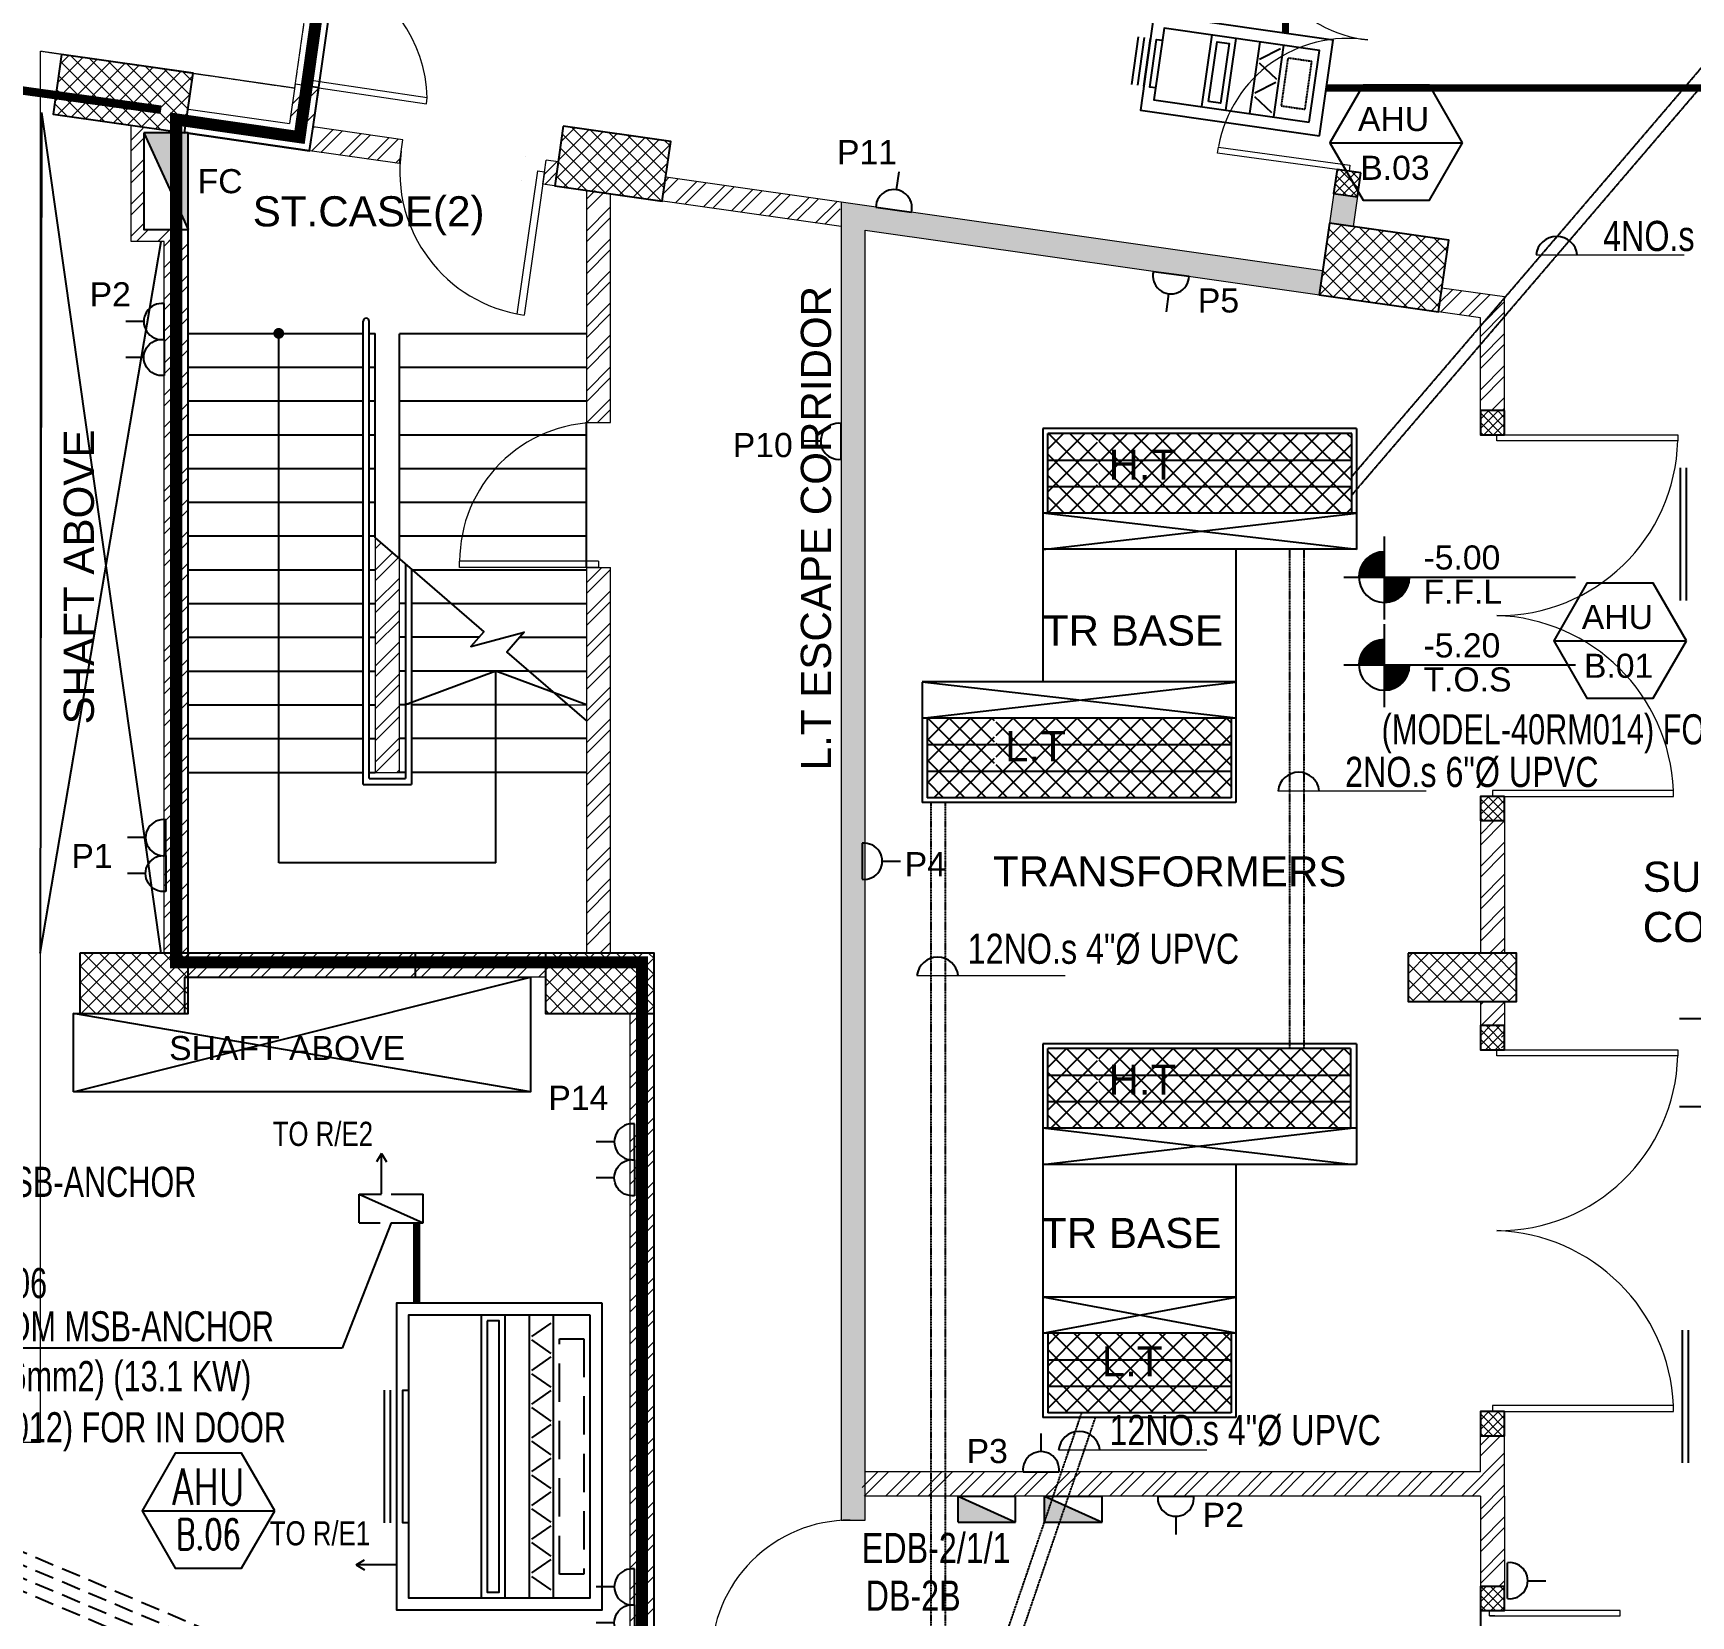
# Model space of a CAD drawing. Header units: inches. Extents: x 1070672 to 1191887, y 326920 to 401493.
# Drawn here: x 1140883 to 1154623, y 345765 to 358888 of the extents above; entities that cross this region are included whole.
import ezdxf
from ezdxf.enums import TextEntityAlignment as Align

# ---------------------------------------------------------------- set-up
doc = ezdxf.new("R2010")
doc.units = ezdxf.units.IN
doc.header["$MEASUREMENT"] = 0
for name, pattern in [('CENTER', [50.8, 31.75, -6.35, 6.35, -6.35]), ('DASHED2', [9.525, 6.35, -3.175]), ('HIDDEN', [9.525, 6.35, -3.175]), ('HIDDEN2', [4.7625, 3.175, -1.5875]), ('PHANTOM21', [1.25, 0.625, -0.125, 0.125, -0.125, 0.125, -0.125])]:
    doc.linetypes.add(name, pattern=pattern)
for name, color, linetype, lineweight in [('A-BLOCK', 43, 'Continuous', 13), ('A-CORD.PLUMB', 44, 'Continuous', 13), ('A-DOOR', 10, 'Continuous', 15), ('A-HATCH CONCRETE', 254, 'Continuous', 5), ('A-LEASING LINE', 7, 'DASHED2', 9), ('A-PROJECTION', 31, 'Continuous', 15), ('DB-NO', 7, 'Continuous', 20), ('escape route', 8, 'HIDDEN', 15), ('wall hatch', 252, 'Continuous', 0)]:
    doc.layers.add(name, color=color, linetype=linetype, lineweight=lineweight)
for name, color, linetype in [('AC-Equipment', 2, 'Continuous'), ('AC-TEXT Equipment', 3, 'Continuous'), ('CABLE', 31, 'Continuous'), ('DB', 4, 'Continuous'), ('E-PSCH-BUS', 4, 'Continuous'), ('LGT ELEC', 252, 'Continuous'), ('LIGHT CIR', 1, 'Continuous'), ('P-FIRE-HOSE', 8, 'PHANTOM21'), ('P-FIRE-TXT', 181, 'Continuous'), ('POW-CIR-NO', 2, 'Continuous'), ('POWER', 71, 'Continuous'), ('POWER TEXT', 2, 'Continuous'), ('POWER-CIR-NO', 2, 'Continuous'), ('S-COL', 210, 'Continuous'), ('SHAFT', 7, 'Continuous'), ('stair', 1, 'Continuous'), ('STEEL', 5, 'Continuous'), ('TAXT', 3, 'Continuous'), ('TEXT', 181, 'Continuous'), ('TRENCH', 8, 'Continuous'), ('VP', 8, 'Continuous')]:
    doc.layers.add(name, color=color, linetype=linetype)
doc.styles.add('AC_Equipment', font='romans.shx', dxfattribs={"width": 0.75, "height": 0.3})
doc.styles.add('M1', font='multplno.shx', dxfattribs={"height": 0.2})
doc.styles.add('style1', font='arial.ttf')
pattern_1 = [(45, (1099685.86, -131866.8), (-132.58252, 132.58252), []), (45, (1099774.24, -131866.8), (-132.58252, 132.58252), [])]
pattern_2 = [(45, (1099710.86, -131866.8), (-132.58252, 132.58252), []), (45, (1099799.24, -131866.8), (-132.58252, 132.58252), [])]
pattern_3 = [(45, (1099685.86, -131866.8), (-88.388348, 88.388348), []), (135, (1099685.86, -131866.8), (-88.388348, -88.388348), [])]
pattern_4 = [(45, (1099685.86, -131866.81), (-66.29126, 66.29126), []), (135, (1099685.86, -131866.81), (-66.29126, -66.29126), [])]
pattern_5 = [(45, (1099685.856, -131866.805), (-39.7747564, 39.7747564), []), (135, (1099685.856, -131866.805), (-39.7747564, -39.7747564), [])]
pattern_6 = [(45, (1341716.94, 266100.54), (-132.58252, 132.58252), []), (45, (1341805.33, 266100.54), (-132.58252, 132.58252), [])]
pattern_7 = [(45, (1341716.94, 266100.535), (-66.29126, 66.29126), []), (135, (1341716.94, 266100.535), (-66.29126, -66.29126), [])]

# ---------------------------------------------------------------- blocks, each defined once
blk = doc.blocks.new('STGHG')
at = {"layer": 'A-HATCH CONCRETE'}
h = blk.add_hatch(dxfattribs=at)
h.set_pattern_fill('ANSI37', color=254, scale=750)
h.set_pattern_definition(pattern_4)
h.paths.add_polyline_path([(1145277, 295179), (1145206, 294684), (1146097, 294557), (1146168, 295052)])
h = blk.add_hatch(dxfattribs=at)
h.set_pattern_fill('ANSI37,_O', color=254, scale=450)
h.set_pattern_definition(pattern_5)
h.paths.add_polyline_path([(1151889, 294791), (1151691, 294819), (1151662, 294621), (1151860, 294593)])
h = blk.add_hatch(dxfattribs=at)
h.set_pattern_fill('ANSI37', color=254, scale=750)
h.set_pattern_definition(pattern_4)
h.paths.add_polyline_path([(1151627, 294374), (1151542, 293780), (1152532, 293638), (1152617, 294232)])
h = blk.add_hatch(dxfattribs=at)
h.set_pattern_fill('ANSI37,_O', color=254, scale=450)
h.set_pattern_definition([(45, (1099685.856, -124366.805), (-39.7747564, 39.7747564), []), (135, (1099685.856, -124366.805), (-39.7747564, -39.7747564), [])])
h.paths.add_polyline_path([(1153079, 292820), (1152879, 292820), (1152879, 292620), (1153079, 292620)])
h = blk.add_hatch(dxfattribs=at)
h.set_pattern_fill('ANSI37,_O', color=254, scale=450)
h.set_pattern_definition([(45, (1099685.856, -127566.805), (-39.7747564, 39.7747564), []), (135, (1099685.856, -127566.805), (-39.7747564, -39.7747564), [])])
h.paths.add_polyline_path([(1153079, 289620), (1152879, 289620), (1152879, 289420), (1153079, 289420)])
h = blk.add_hatch(dxfattribs=at)
h.set_pattern_fill('ANSI37', color=254, scale=750)
h.set_pattern_definition(pattern_4)
h.paths.add_polyline_path([(1152279, 288320), (1152279, 287920), (1153179, 287920), (1153179, 288320)])
h = blk.add_hatch(dxfattribs=at)
h.set_pattern_fill('ANSI37,_O', color=254, scale=450)
h.set_pattern_definition(pattern_5)
h.paths.add_polyline_path([(1153079, 287720), (1152879, 287720), (1152879, 287520), (1153079, 287520)])
h = blk.add_hatch(dxfattribs=at)
h.set_pattern_fill('ANSI37,_O', color=254, scale=450)
h.set_pattern_definition([(45, (1099685.856, -132666.805), (-39.7747564, 39.7747564), []), (135, (1099685.856, -132666.805), (-39.7747564, -39.7747564), [])])
h.paths.add_polyline_path([(1153079, 284520), (1152879, 284520), (1152879, 284320), (1153079, 284320)])
h = blk.add_hatch(dxfattribs=at)
h.set_pattern_fill('ANSI37,_O', color=254, scale=450)
h.set_pattern_definition(pattern_5)
h.paths.add_polyline_path([(1153079, 283070), (1152879, 283070), (1152879, 282870), (1153079, 282870)])
at = {"layer": 'TEXT', "ltscale": 0.5}
h = blk.add_hatch(dxfattribs=at)
h.set_pattern_fill('ANSI31', color=254, scale=0.8)
h.set_pattern_definition([(45, (70090.49093, -298134.48865), (-0.070710678119, 0.070710678119), [])])
h.paths.add_polyline_path([(1152082, 291649, 0.414214), (1151872, 291439), (1152082, 291439)])
h.paths.add_polyline_path([(1152292, 291439), (1152082, 291439), (1152082, 291229, 0.414214)])
h = blk.add_hatch(dxfattribs=at)
h.set_pattern_fill('ANSI31', color=254, scale=0.8)
h.set_pattern_definition([(45, (70090.49093, -298862.88865), (-0.070710678119, 0.070710678119), [])])
h.paths.add_polyline_path([(1152082, 290921, 0.414214), (1151872, 290711), (1152082, 290711)])
h.paths.add_polyline_path([(1152292, 290711), (1152082, 290711), (1152082, 290501, 0.414214)])
at = {"layer": 'TRENCH'}
h = blk.add_hatch(dxfattribs=at)
h.set_pattern_fill('ANSI37', color=254, scale=1000)
h.set_pattern_definition(pattern_3)
h.paths.add_polyline_path([(1151812, 292410), (1151812, 292630), (1149292, 292630), (1149292, 292410)])
h.paths.add_polyline_path([(1151812, 292190), (1151812, 292410), (1149292, 292410), (1149292, 292190)])
h.paths.add_polyline_path([(1149292, 292190), (1149292, 291970), (1151812, 291970), (1151812, 292190)])
h.paths.add_polyline_path([(1149705, 292110), (1149716, 292110), (1149716, 292625), (1149705, 292625)])
h.paths.add_polyline_path([(1149733, 292069), (1150395, 292069), (1150395, 292610), (1149733, 292610)], flags=9)
h = blk.add_hatch(dxfattribs=at)
h.set_pattern_fill('ANSI37', color=254, scale=1000)
h.set_pattern_definition(pattern_3)
h.paths.add_polyline_path([(1148292, 290270), (1148292, 290050), (1150812, 290050), (1150812, 290270)])
h.paths.add_polyline_path([(1148292, 290050), (1148292, 289830), (1150812, 289830), (1150812, 290050)])
h.paths.add_polyline_path([(1150812, 289610), (1150812, 289830), (1148292, 289830), (1148292, 289610)])
h.paths.add_polyline_path([(1148851, 289775), (1148864, 289775), (1148864, 290290), (1148851, 290290)])
h.paths.add_polyline_path([(1148876, 289734), (1149486, 289734), (1149486, 290275), (1148876, 290275)], flags=9)
h = blk.add_hatch(dxfattribs=at)
h.set_pattern_fill('ANSI37', color=254, scale=1000)
h.set_pattern_definition(pattern_3)
h.paths.add_polyline_path([(1149292, 287530), (1149292, 287310), (1151802, 287310), (1151802, 287530)])
h.paths.add_polyline_path([(1149292, 287310), (1149292, 287090), (1151802, 287090), (1151802, 287310)])
h.paths.add_polyline_path([(1149292, 287090), (1149292, 286870), (1151802, 286870), (1151802, 287090)])
h.paths.add_polyline_path([(1149705, 287010), (1149717, 287010), (1149717, 287525), (1149705, 287525)])
h.paths.add_polyline_path([(1149733, 286969), (1150395, 286969), (1150395, 287510), (1149733, 287510)], flags=9)
h = blk.add_hatch(dxfattribs=at)
h.set_pattern_fill('ANSI37', color=254, scale=1000)
h.set_pattern_definition(pattern_3)
h.paths.add_polyline_path([(1149292, 285170), (1149292, 284950), (1150812, 284950), (1150812, 285170)])
h.paths.add_polyline_path([(1149292, 284950), (1149292, 284730), (1150812, 284730), (1150812, 284950)])
h.paths.add_polyline_path([(1150812, 284510), (1150812, 284730), (1149292, 284730), (1149292, 284510)])
h.paths.add_polyline_path([(1149677, 284634), (1150286, 284634), (1150286, 285175), (1149677, 285175)], flags=9)
at = {"layer": 'wall hatch', "ltscale": 500}
h = blk.add_hatch(dxfattribs=at)
h.set_pattern_fill('ANSI35', color=254, scale=500)
h.set_pattern_definition([(45, (1151734.21, 294597.31), (-88.3883, 88.3883), []), (45, (1151822.6, 294597.31), (-88.3883, 88.3883), [156.25, -31.25, 0, -31.25])])
edge = h.paths.add_edge_path(flags=17)
edge.add_line((1153366, 305089), (1153168, 305117))
edge.add_line((1153168, 305117), (1152057, 297328))
edge.add_line((1152057, 297328), (1152270, 297298))
edge.add_line((1152270, 297298), (1153366, 305089))
edge.add_line((1153366, 305089), (1153168, 305117))
h.paths.add_polyline_path([(1153366, 305089), (1153168, 305117), (1152057, 297328), (1152270, 297298)], flags=17)
h.paths.add_polyline_path([(1151542, 293780), (1151570, 293978), (1147579, 294547), (1147579, 294386), (1147579, 294349), (1147579, 283620), (1147779, 283620), (1147779, 294317)])
h.paths.add_polyline_path([(1151860, 294593), (1151662, 294621), (1151627, 294374), (1151825, 294345)])
h.paths.add_polyline_path([(1147579, 282320), (1147779, 282323), (1147779, 282420), (1147579, 282420)])
h = blk.add_hatch(dxfattribs=at)
h.set_pattern_fill('ANSI32', color=254, scale=500)
h.set_pattern_definition(pattern_1)
h.paths.add_polyline_path([(1142168, 295121), (1142168, 295117), (1143919, 294868), (1143947, 295066), (1143205, 295171), (1143172, 294974)])
h = blk.add_hatch(dxfattribs=at)
h.set_pattern_fill('ANSI32', color=254, scale=500)
h.set_pattern_definition(pattern_1)
h.paths.add_polyline_path([(1145235, 294882), (1145135, 294896), (1145107, 294698), (1145206, 294684)])
h = blk.add_hatch(dxfattribs=at)
h.set_pattern_fill('ANSI32', color=254, scale=500)
h.set_pattern_definition(pattern_1)
h.paths.add_polyline_path([(1147579, 294547), (1146126, 294755), (1146097, 294557), (1147554, 294349)])
h = blk.add_hatch(dxfattribs=at)
h.set_pattern_fill('ANSI32', color=254, scale=500)
h.set_pattern_definition(pattern_2)
h.paths.add_polyline_path([(1145668, 292720), (1145669, 294627), (1145468, 294655), (1145468, 292720)])
h = blk.add_hatch(dxfattribs=at)
h.set_pattern_fill('ANSI32', color=254, scale=500)
h.set_pattern_definition(pattern_1)
h.paths.add_polyline_path([(1152420, 293674), (1152532, 293638), (1152420, 293675)])
h.paths.add_polyline_path([(1152879, 292820), (1153079, 292820), (1153079, 293762), (1152560, 293836), (1152532, 293638), (1152879, 293587), (1152879, 292620)])
h = blk.add_hatch(dxfattribs=at)
h.set_pattern_fill('ANSI32', color=254, scale=500)
h.set_pattern_definition(pattern_2)
h.paths.add_polyline_path([(1145668, 291520), (1145468, 291520), (1145468, 288320), (1145668, 288320)])
h.paths.add_polyline_path([(1143718, 291765), (1143718, 289820), (1143918, 289820), (1143918, 291591)])
h = blk.add_hatch(dxfattribs=at)
h.set_pattern_fill('ANSI32', color=254, scale=500)
h.set_pattern_definition([(45, (1099660.86, -131866.8), (-132.58252, 132.58252), []), (45, (1099749.24, -131866.8), (-132.58252, 132.58252), [])])
h.paths.add_polyline_path([(1153079, 287920), (1153054, 287920), (1153054, 287520), (1153064, 287520), (1153079, 287520)])
h.paths.add_polyline_path([(1152879, 287720), (1153054, 287720), (1153054, 287920), (1152879, 287920)])
h.paths.add_polyline_path([(1153079, 289420), (1152879, 289420), (1152879, 288320), (1153079, 288320)])
h = blk.add_hatch(dxfattribs=at)
h.set_pattern_fill('ANSI32', color=254, scale=500)
h.set_pattern_definition(pattern_1)
edge = h.paths.add_edge_path()
edge.add_line((1153079, 284320), (1152879, 284320))
edge.add_line((1152879, 284320), (1152879, 284020))
edge.add_line((1152879, 284020), (1148354, 284020))
edge.add_arc((1147980, 283964), 379, -22.3179, 8.5397, ccw=False)
edge.add_line((1148330, 283820), (1152879, 283820))
edge.add_line((1152879, 283820), (1152879, 283070))
edge.add_line((1152879, 283070), (1153079, 283070))
edge.add_line((1153079, 283070), (1153079, 284320))
h = blk.add_hatch(dxfattribs=at)
h.set_pattern_fill('ANSI32', color=254, scale=500)
h.set_pattern_definition(pattern_1)
h.paths.add_polyline_path([(1148354, 284020), (1147754, 284020), (1147754, 283820), (1148330, 283820, 0.135461)])
at = {"color": 254, "linetype": 'Continuous', "ltscale": 100}
blk.add_lwpolyline([(1147779, 276620), (1147779, 282323), (1147579, 282320), (1146029, 282320), (1146029, 288320), (1142168, 288320), (1142168, 295121), (1143172, 294974), (1143205, 295172), (1143749, 298983), (1144792, 306288), (1144834, 306585), (1109169, 311646), (1108403, 299937), (1130179, 296829), (1130178, 290270), (1129279, 290270), (1129279, 290070), (1129279, 286820), (1121229, 286820), (1121229, 286620), (1121229, 276620), (1147779, 276620)], dxfattribs=at)
at = {"layer": 'A-BLOCK', "color": 254, "ltscale": 100}
for p, q in [((1143252, 295497), (1143205, 295172)), ((1143947, 295066), (1143205, 295172)), ((1143919, 294868), (1142141, 295121)), ((1143919, 294868), (1143947, 295066)), ((1145107, 294698), (1145135, 294896)), ((1145235, 294882), (1145135, 294896)), ((1151570, 293978), (1146126, 294755)), ((1151691, 294819), (1151627, 294374)), ((1151691, 294819), (1151889, 294791)), ((1151889, 294791), (1151825, 294345)), ((1147579, 294345), (1145107, 294698)), ((1145468, 294650), (1145468, 292720)), ((1145668, 292720), (1145668, 294622)), ((1142168, 288320), (1142168, 294321)), ((1153079, 293762), (1152560, 293836)), ((1152879, 293589), (1152532, 293638)), ((1153079, 292620), (1153079, 293762)), ((1152879, 292620), (1152879, 293589)), ((1145468, 292720), (1145668, 292720)), ((1153079, 292620), (1152879, 292620)), ((1145468, 291520), (1145468, 288320)), ((1145468, 291520), (1145668, 291520)), ((1145668, 288320), (1145668, 291520)), ((1152879, 289620), (1152879, 288320)), ((1153079, 289620), (1152879, 289620)), ((1153079, 289620), (1153079, 288320)), ((1145179, 288320), (1142168, 288320)), ((1152879, 287920), (1152879, 287520)), ((1153079, 287920), (1153079, 287520)), ((1146029, 287820), (1146029, 282320)), ((1153079, 287520), (1152879, 287520)), ((1152879, 284020), (1152879, 284520)), ((1153079, 284520), (1152879, 284520)), ((1153079, 283820), (1153079, 284520)), ((1152879, 284020), (1147779, 284020)), ((1152879, 283820), (1147779, 283820)), ((1152879, 283820), (1152879, 282870)), ((1153079, 283820), (1153079, 282870)), ((1153079, 282870), (1152879, 282870))]:
    blk.add_line(p, q, dxfattribs=at)
blk.add_lwpolyline([(1147579, 294547), (1147579, 283620), (1147779, 283620), (1147779, 294317), (1151544, 293779)], dxfattribs=at)
blk.add_lwpolyline([(1143718, 291765), (1143718, 289820), (1143918, 289820), (1143918, 291591)], close=True, dxfattribs=at)
at = {"layer": 'A-DOOR', "color": 254}
for p, q in [((1145062, 294808), (1144893, 293620)), ((1145122, 294800), (1144952, 293612)), ((1145062, 294808), (1145122, 294800)), ((1151797, 294854), (1151790, 294805)), ((1153014, 292570), (1153014, 292620)), ((1144418, 291520), (1144418, 291570)), ((1145568, 291570), (1144418, 291570)), ((1145568, 291570), (1145568, 291520)), ((1145568, 291520), (1144418, 291520)), ((1152979, 289670), (1152979, 289620)), ((1153014, 287470), (1153014, 287520)), ((1152979, 284570), (1152979, 284520)), ((1152955, 282826), (1152955, 282870))]:
    blk.add_line(p, q, dxfattribs=at)
for points in [[(1143252, 295497), (1144142, 295364), (1144149, 295413), (1143259, 295546)], [(1151740, 294812), (1151790, 294805), (1150700, 294955), (1150707, 295005), (1151797, 294854)], [(1153064, 292620), (1153014, 292620), (1154514, 292620), (1154514, 292570), (1153014, 292570)], [(1153029, 289620), (1152979, 289620), (1154479, 289620), (1154479, 289670), (1152979, 289670)], [(1153064, 287520), (1153014, 287520), (1154514, 287520), (1154514, 287470), (1153014, 287470)], [(1153029, 284520), (1152979, 284520), (1154479, 284520), (1154479, 284570), (1152979, 284570)], [(1152999, 282826), (1152955, 282826), (1154037, 282826), (1154037, 282870), (1152955, 282870)]]:
    blk.add_lwpolyline(points, dxfattribs=at)
for centre, radius, start, end in [((1152066, 296954), 1068, 173.0804, 263.5363), ((1142996, 295383), 1153, 1.4715, 70.0116), ((1151782, 294814), 1092, 81.3402, 169.6412), ((1145122, 294800), 1200, 171.8773, 261.8773), ((1145568, 291570), 1150, 89.9978, 180), ((1153028, 292607), 1487, 269.4746, 358.5943), ((1152965, 289606), 1515, 2.4168, 88.1519), ((1153028, 287507), 1487, 269.4746, 358.5943), ((1152965, 284506), 1515, 2.4168, 88.1519), ((1147654, 282470), 1150, 89.9978, 180)]:
    blk.add_arc(centre, radius, start, end, dxfattribs=at)
at = {"layer": 'A-PROJECTION', "color": 254}
blk.add_line((1145315, 290380), (1145468, 290380), dxfattribs=at)
at = {"layer": 'S-COL', "color": 254}
for points in [[(1145277, 295179), (1145206, 294684), (1146097, 294557), (1146168, 295052)], [(1151889, 294791), (1151691, 294819), (1151662, 294621), (1151860, 294593), (1151889, 294791)], [(1151627, 294374), (1151542, 293780), (1152532, 293638), (1152617, 294232)], [(1153079, 292820), (1152879, 292820), (1152879, 292620), (1153079, 292620)], [(1153079, 289620), (1152879, 289620), (1152879, 289420), (1153079, 289420)], [(1152279, 288320), (1152279, 287920), (1153179, 287920), (1153179, 288320)], [(1153079, 287720), (1152879, 287720), (1152879, 287520), (1153079, 287520)], [(1153079, 284520), (1152879, 284520), (1152879, 284320), (1153079, 284320)], [(1153079, 283070), (1152879, 283070), (1152879, 282870), (1153079, 282870)]]:
    blk.add_lwpolyline(points, close=True, dxfattribs=at)
blk.add_lwpolyline([(1146029, 287820), (1146029, 287820), (1146029, 288320), (1145129, 288320)], dxfattribs=at)
at = {"layer": 'SHAFT', "color": 254, "linetype": 'HIDDEN', "ltscale": 0.5}
for p, q in [((1143918, 291591), (1143918, 293460)), ((1143918, 293460), (1145468, 293460)), ((1143918, 293180), (1145468, 293180)), ((1143918, 292900), (1145468, 292900)), ((1145468, 291520), (1145468, 292723)), ((1143918, 292620), (1145468, 292620)), ((1143918, 292340), (1145468, 292340)), ((1143918, 292060), (1145468, 292060)), ((1143918, 291780), (1145468, 291780)), ((1144024, 291500), (1145468, 291500)), ((1144347, 291220), (1145468, 291220)), ((1144916, 290940), (1145468, 290940)), ((1144992, 290660), (1145468, 290660))]:
    blk.add_line(p, q, dxfattribs=at)
at = {"layer": 'stair', "color": 254}
for p, q in [((1143618, 289720), (1143618, 293560)), ((1143668, 289770), (1143668, 293560)), ((1142168, 293460), (1143618, 293460)), ((1142918, 289070), (1142918, 293460)), ((1143668, 293460), (1143718, 293460)), ((1143718, 291765), (1143718, 293460)), ((1142168, 293180), (1143618, 293180)), ((1143668, 293180), (1143718, 293180)), ((1142168, 292900), (1143618, 292900)), ((1143668, 292900), (1143718, 292900)), ((1142168, 292620), (1143618, 292620)), ((1143668, 292620), (1143718, 292620)), ((1142168, 292340), (1143618, 292340)), ((1143668, 292340), (1143718, 292340)), ((1142168, 292060), (1143618, 292060)), ((1143668, 292060), (1143718, 292060)), ((1142168, 291780), (1143618, 291780)), ((1143668, 291780), (1143718, 291780)), ((1142168, 291500), (1143618, 291500)), ((1143668, 291500), (1143718, 291500)), ((1143968, 291548), (1143968, 289770)), ((1144018, 291505), (1144018, 289720)), ((1142168, 291220), (1143618, 291220)), ((1143668, 291220), (1143718, 291220)), ((1143968, 291220), (1143918, 291220)), ((1144347, 291220), (1144018, 291220)), ((1142168, 290940), (1143618, 290940)), ((1143668, 290940), (1143718, 290940)), ((1143968, 290940), (1143918, 290940)), ((1144577, 290940), (1144018, 290940)), ((1142168, 290660), (1143618, 290660)), ((1143668, 290660), (1143718, 290660)), ((1143968, 290660), (1143918, 290660)), ((1144992, 290660), (1144018, 290660)), ((1144718, 289070), (1144718, 290660)), ((1142168, 290380), (1143618, 290380)), ((1143668, 290380), (1143718, 290380)), ((1143968, 290380), (1143918, 290380)), ((1145315, 290380), (1144018, 290380)), ((1142168, 290100), (1143618, 290100)), ((1143668, 290100), (1143718, 290100)), ((1143968, 290100), (1143918, 290100)), ((1145468, 290100), (1144018, 290100)), ((1142168, 289820), (1143618, 289820)), ((1143668, 289820), (1143718, 289820)), ((1143968, 289820), (1143918, 289820)), ((1145468, 289820), (1144018, 289820)), ((1143618, 289720), (1144018, 289720)), ((1143668, 289770), (1143968, 289770)), ((1143668, 289770), (1143968, 289770)), ((1144718, 289070), (1142918, 289070))]:
    blk.add_line(p, q, dxfattribs=at)
at = {"layer": 'stair', "color": 254, "const_width": 40.5}
blk.add_lwpolyline([(1142943, 293460, -1), (1142894, 293460, -1)], format="xyb", close=True, dxfattribs=at)
at = {"layer": 'stair', "color": 254, "const_width": 5}
blk.add_lwpolyline([(1142918, 293460), (1142918, 289070), (1144718, 289070), (1144718, 290660), (1143968, 290380), (1145468, 290380), (1144718, 290660)], dxfattribs=at)
at = {"layer": 'stair', "color": 254}
for points in [[(1143718, 291765), (1144617, 290986), (1144510, 290863), (1144952, 290982), (1144810, 290818), (1145468, 290247)], [(1145468, 290380), (1144718, 290660), (1143968, 290380)]]:
    blk.add_lwpolyline(points, dxfattribs=at)
blk.add_arc((1143643, 293560), 25, 0, 180, dxfattribs=at)
at = {"layer": 'STEEL', "color": 254}
for p, q in [((1144962, 294924), (1144962, 294924)), ((1144934, 294726), (1144934, 294726))]:
    blk.add_line(p, q, dxfattribs=at)
at = {"layer": 'TEXT', "color": 254, "ltscale": 0.5}
for p, q in [((1152082, 291776), (1152082, 291089)), ((1151748, 291439), (1153666, 291439)), ((1152082, 291048), (1152082, 290360)), ((1151748, 290711), (1153666, 290711)), ((1154530, 287779), (1156447, 287779)), ((1154530, 287050), (1156447, 287050))]:
    blk.add_line(p, q, dxfattribs=at)
for centre in [(1152082, 291439), (1152082, 290711)]:
    blk.add_arc(centre, 210, 90, 0, dxfattribs=at)
at = {"layer": 'TRENCH', "color": 254}
for p, q in [((1151852, 292670), (1149252, 292670)), ((1149252, 292670), (1149252, 290569)), ((1151852, 292670), (1151852, 291669)), ((1151812, 292630), (1149292, 292630)), ((1149292, 291970), (1149292, 292630)), ((1151812, 291970), (1151812, 292630)), ((1149292, 292410), (1151812, 292410)), ((1149292, 292190), (1151812, 292190)), ((1151852, 291970), (1149252, 291970)), ((1149252, 291970), (1149252, 290569)), ((1149252, 291669), (1151852, 291970)), ((1151852, 291669), (1149252, 291970)), ((1151852, 291670), (1149252, 291670)), ((1150852, 291670), (1149252, 291670)), ((1149252, 291658), (1149252, 290569)), ((1150852, 291669), (1150852, 289570)), ((1150852, 291669), (1150852, 290569)), ((1150852, 290570), (1148252, 290570)), ((1148252, 290569), (1148252, 289570)), ((1148252, 290270), (1150852, 290569)), ((1150852, 290270), (1148252, 290569)), ((1150852, 290570), (1149252, 290570)), ((1150852, 290270), (1148252, 290270)), ((1148292, 290270), (1148292, 289610)), ((1150812, 290270), (1150812, 289610)), ((1148292, 290050), (1150812, 290050)), ((1148292, 289830), (1150812, 289830)), ((1150852, 289570), (1148252, 289570)), ((1150812, 289610), (1148292, 289610)), ((1151852, 287570), (1149252, 287570)), ((1149252, 287570), (1149252, 284470)), ((1151802, 287530), (1149292, 287530)), ((1149292, 286870), (1149292, 287530)), ((1151802, 287530), (1151802, 286870)), ((1151852, 287570), (1151852, 286569)), ((1149292, 287310), (1151802, 287310)), ((1149292, 287090), (1151802, 287090)), ((1151852, 286870), (1149252, 286870)), ((1149252, 286870), (1149252, 286576)), ((1149252, 286569), (1151802, 286870)), ((1151802, 286569), (1149252, 286870)), ((1150852, 286570), (1149252, 286570)), ((1149252, 286558), (1149252, 285469)), ((1151852, 286569), (1150852, 286569)), ((1150852, 286569), (1150852, 285469)), ((1150852, 285470), (1149252, 285470)), ((1149252, 285170), (1150852, 285469)), ((1150852, 285170), (1149252, 285469)), ((1150852, 285469), (1150852, 284470)), ((1150852, 285170), (1149252, 285170)), ((1149292, 285170), (1149292, 284510)), ((1150812, 285170), (1150812, 284510)), ((1149292, 284950), (1150812, 284950)), ((1149292, 284730), (1150812, 284730)), ((1150852, 284470), (1149252, 284470)), ((1150812, 284510), (1149292, 284510)), ((1152879, 282870), (1152879, 280268))]:
    blk.add_line(p, q, dxfattribs=at)
at = {"layer": 'TEXT', "color": 254, "ltscale": 0.5, "style": 'style1'}
for s, height, p in [('ST.CASE(2)', 250, (1142703, 294347)), ('-5.00', 200, (1152407, 291502)), ('F.F.L', 200, (1152407, 291219)), ('-5.20', 200, (1152407, 290773)), ('T.O.S', 200, (1152407, 290491))]:
    blk.add_text(s, height=height, dxfattribs=at).set_placement(p)
blk.add_text('L.T ESCAPE CORRIDOR', height=250, rotation=90, dxfattribs=at).set_placement((1147496, 289837))
at = {"layer": 'TEXT', "color": 254, "ltscale": 0.5, "char_height": 250, "width": 5174.88, "attachment_point": 1, "style": 'style1'}
for s, insert in [('H.T', (1149796, 292497)), ('TR BASE', (1149252, 291121)), ('L.T', (1148939, 290162)), ('TRANSFORMERS', (1148839, 289124)), ('SUBSTATION\\PCORRIDOR ', (1154225, 289080)), ('H.T', (1149796, 287397)), ('TR BASE', (1149237, 286126)), ('L.T', (1149740, 285062))]:
    blk.add_mtext(s, dxfattribs=dict(at, insert=insert))
blk = doc.blocks.new('OUTLET')
at = {"layer": 'POWER'}
for p, q in [((-168, 149), (-168, -149)), ((0, 0), (150, 0))]:
    blk.add_line(p, q, dxfattribs=at)
blk.add_arc((-150, 0), 150, 263.2356, 96.7644, dxfattribs=at)
blk = doc.blocks.new('TWN')
at = {"layer": 'POWER', "xscale": -1, "rotation": 180}
blk.add_blockref('OUTLET', (168, 149), dxfattribs=at)
at = {"layer": 'POWER'}
blk.add_blockref('OUTLET', (168, -149), dxfattribs=at)
blk = doc.blocks.new('ACDB')
at = {"layer": 'DB', "linetype": 'HIDDEN'}
for p, q in [((-0.265, 0.12), (-0.081, 0.12)), ((-0.265, -0.12), (-0.265, 0.12)), ((-0.265, 0.12), (0.265, -0.12)), ((0, 0.12), (0.265, 0.12)), ((0.265, -0.12), (0.265, 0.12)), ((-0.265, -0.12), (-0.09, -0.12)), ((0, -0.12), (0.265, -0.12))]:
    blk.add_line(p, q, dxfattribs=at)
blk = doc.blocks.new('Text Equipment')
at = {"layer": 'AC-TEXT Equipment', "color": 3}
blk.add_line((-0.55, 0), (0.55, 0), dxfattribs=at)
blk.add_lwpolyline([(0.55, 0), (0.275, 0.476), (-0.275, 0.476), (-0.55, 0), (-0.275, -0.476), (0.275, -0.476)], close=True, dxfattribs=at)
at = {"layer": 'AC-TEXT Equipment', "color": 40, "linetype": 'CENTER', "style": 'AC_Equipment'}
for tag, height, width, p in [('FAN', 0.3, 0.75, (0, 0.05)), ('NO', 0.25, 0.7, (0, -0.32))]:
    blk.add_attdef(tag, text='', height=height, dxfattribs=dict(at, width=width)).set_placement(p, align=Align.CENTER)
blk = doc.blocks.new('AHU 5')
at = {"layer": 'AC-Equipment', "color": 6, "linetype": 'Continuous'}
for p, q in [((0.55, 0.15), (-0.55, 0.15)), ((0.55, 0.1), (-0.55, 0.1)), ((0.55, 0.05), (-0.55, 0.05))]:
    blk.add_line(p, q, dxfattribs=at)
at = {"layer": 'AC-Equipment', "linetype": 'Continuous'}
for p, q in [((-1.175, -0.65), (1.175, -0.65)), ((1.175, -0.85), (-1.175, -0.85)), ((1.175, -1.05), (-1.175, -1.05)), ((1.175, -1.25), (-1.175, -1.25))]:
    blk.add_line(p, q, dxfattribs=at)
at = {"layer": 'AC-Equipment', "color": 6, "linetype": 'Continuous', "ltscale": 0.02}
for p, q in [((-0.994, -1.07), (-1.106, -1.23)), ((-0.854, -1.23), (-0.966, -1.07)), ((-0.714, -1.07), (-0.826, -1.23)), ((-0.574, -1.23), (-0.686, -1.07)), ((-0.434, -1.07), (-0.546, -1.23)), ((-0.294, -1.23), (-0.406, -1.07)), ((-0.154, -1.07), (-0.266, -1.23)), ((-0.014, -1.23), (-0.126, -1.07)), ((0.126, -1.07), (0.014, -1.23)), ((0.266, -1.23), (0.154, -1.07)), ((0.406, -1.07), (0.294, -1.23)), ((0.546, -1.23), (0.434, -1.07)), ((0.686, -1.07), (0.574, -1.23)), ((0.826, -1.23), (0.714, -1.07)), ((0.966, -1.07), (0.854, -1.23)), ((1.106, -1.23), (0.994, -1.07))]:
    blk.add_line(p, q, dxfattribs=at)
at = {"layer": 'AC-Equipment', "color": 20, "linetype": 'Continuous'}
blk.add_lwpolyline([(-1.275, -1.65), (1.275, -1.65), (1.275, 0.05), (-1.275, 0.05)], close=True, dxfattribs=at)
at = {"layer": 'AC-Equipment', "linetype": 'Continuous'}
blk.add_lwpolyline([(0.55, -0.05), (0.55, 0), (-0.55, 0), (-0.55, -0.05)], dxfattribs=at)
blk.add_lwpolyline([(-1.175, -1.55), (1.175, -1.55), (1.175, -0.05), (-1.175, -0.05)], close=True, dxfattribs=at)
at = {"layer": 'AC-Equipment', "color": 6, "linetype": 'Continuous'}
blk.add_lwpolyline([(-1.125, -0.7), (1.125, -0.7), (1.125, -0.8), (-1.125, -0.8)], close=True, dxfattribs=at)
at = {"layer": 'AC-Equipment', "color": 6, "linetype": 'DASHED2', "ltscale": 0.05}
blk.add_lwpolyline([(-0.975, -1.5), (0.975, -1.5), (0.975, -1.3), (-0.975, -1.3)], close=True, dxfattribs=at)
blk = doc.blocks.new('A$C6D407ABE')
at = {"layer": 'DB'}
for points in [[(52404, 19419), (51928, 19419), (51928, 19636)], [(53122, 19419), (52646, 19419), (52646, 19636)]]:
    blk.add_hatch(color=252, dxfattribs=at).paths.add_polyline_path(points)
at = {"layer": 'AC-Equipment', "color": 252, "linetype": 'Continuous'}
for p, q in [((53948, 31156), (54033, 31750)), ((53368, 31340), (53425, 31736)), ((53418, 31333), (53474, 31728)), ((53467, 31325), (53524, 31721)), ((54231, 31721), (54146, 31127)), ((54429, 31693), (54344, 31099)), ((54627, 31665), (54542, 31071)), ((57915, 27061), (57915, 28161)), ((57965, 27061), (57965, 28161)), ((57932, 19912), (57932, 21012)), ((57982, 19912), (57982, 21012))]:
    blk.add_line(p, q, dxfattribs=at)
at = {"layer": 'AC-Equipment', "color": 252, "linetype": 'Continuous', "ltscale": 0.02}
for p, q in [((54602, 31634), (54428, 31546)), ((54424, 31518), (54567, 31384)), ((54563, 31357), (54388, 31268)), ((54384, 31241), (54527, 31107))]:
    blk.add_line(p, q, dxfattribs=at)
at = {"layer": 'AC-Equipment', "color": 252, "linetype": 'Continuous'}
for points in [[(54924, 30915), (55037, 31707), (53552, 31919), (53439, 31127)], [(54839, 31028), (54924, 31622), (53637, 31806), (53552, 31212)], [(54004, 31198), (54075, 31693), (54174, 31679), (54103, 31184)]]:
    blk.add_lwpolyline(points, close=True, dxfattribs=at)
blk.add_lwpolyline([(53566, 31311), (53517, 31318), (53573, 31714), (53623, 31707)], dxfattribs=at)
at = {"layer": 'AC-Equipment', "color": 252, "linetype": 'HIDDEN2', "ltscale": 0.05}
blk.add_lwpolyline([(54804, 31134), (54860, 31530), (54662, 31559), (54606, 31163)], close=True, dxfattribs=at)
at = {"layer": 'AC-TEXT Equipment', "color": 252}
for p, q in [((55010, 30857), (56110, 30857)), ((56865, 26728), (57965, 26728))]:
    blk.add_line(p, q, dxfattribs=at)
for points in [[(56110, 30857), (55835, 31333), (55285, 31333), (55010, 30857), (55285, 30381), (55835, 30381)], [(57965, 26728), (57690, 27204), (57140, 27204), (56865, 26728), (57140, 26252), (57690, 26252)]]:
    blk.add_lwpolyline(points, close=True, dxfattribs=at)
at = {"layer": 'CABLE', "color": 252, "linetype": 'HIDDEN', "ltscale": 0.05}
for p, q in [((55192, 28089), (60156, 33895)), ((55192, 27935), (60145, 33729)), ((54675, 27486), (54675, 23346)), ((54795, 27486), (54795, 23346)), ((51702, 25386), (51702, 18136)), ((51822, 25386), (51822, 18136)), ((52207, 18136), (52953, 20325)), ((52333, 18136), (53067, 20286))]:
    blk.add_line(p, q, dxfattribs=at)
at = {"layer": 'CABLE', "color": 252}
for centre in [(56890, 29908), (54751, 25465), (51758, 23932), (52932, 20000)]:
    blk.add_arc(centre, 172, 6.3496, 173.6504, dxfattribs=at)
at = {"layer": 'DB', "color": 252}
for p, q in [((51928, 19636), (52404, 19636)), ((51928, 19419), (51928, 19636)), ((51928, 19636), (52404, 19419)), ((52404, 19419), (52404, 19636)), ((52646, 19636), (53122, 19636)), ((52646, 19419), (52646, 19636)), ((52646, 19636), (53122, 19419)), ((53122, 19419), (53122, 19636)), ((51928, 19419), (52404, 19419)), ((52646, 19419), (53122, 19419))]:
    blk.add_line(p, q, dxfattribs=at)
at = {"layer": 'DB-NO', "color": 252}
for p, q in [((56719, 29928), (57947, 29928)), ((54579, 25484), (55808, 25484)), ((51587, 23951), (52815, 23951)), ((52761, 20019), (53989, 20019))]:
    blk.add_line(p, q, dxfattribs=at)
at = {"layer": 'LIGHT CIR', "linetype": 'ByBlock', "ltscale": 10, "const_width": 70}
for points in [[(45401, 31048), (46472, 30901), (48352, 44108)], [(45323, 31130), (28700, 33438), (6438, 36604)]]:
    blk.add_lwpolyline(points, dxfattribs=at)
at = {"layer": 'POWER', "color": 252}
for p, q in [((51418, 30467), (51439, 30615)), ((51246, 30322), (51541, 30280)), ((53547, 29790), (53843, 29751)), ((53673, 29604), (53653, 29455)), ((50958, 28232), (50958, 28530)), ((50790, 28381), (50640, 28381)), ((51133, 25048), (51133, 24750)), ((51300, 24899), (51450, 24899)), ((52616, 20004), (52616, 20154)), ((52467, 19836), (52764, 19836)), ((53584, 19636), (53881, 19636)), ((53733, 19468), (53733, 19318)), ((56483, 18785), (56483, 19083)), ((56650, 18934), (56800, 18934))]:
    blk.add_line(p, q, dxfattribs=at)
at = {"layer": 'POWER', "linetype": 'HIDDEN', "ltscale": 25}
for p, q in [((32658, 24044), (51333, 16146)), ((32658, 23935), (51333, 16037)), ((32658, 23827), (51333, 15929)), ((32658, 23827), (51333, 15929)), ((32658, 23718), (51333, 15820)), ((32658, 23718), (51333, 15820))]:
    blk.add_line(p, q, dxfattribs=at)
at = {"layer": 'POWER'}
for p, q in [((47148, 22476), (47107, 22408)), ((47148, 22141), (47148, 22476)), ((47148, 22476), (47190, 22408)), ((46939, 19065), (47007, 19107)), ((47275, 19065), (46939, 19065)), ((46939, 19065), (47007, 19024))]:
    blk.add_line(p, q, dxfattribs=at)
at = {"layer": 'POWER', "color": 252}
for centre, start, end in [((51396, 30318), 345.1129, 178.6417), ((53693, 29753), 165.6329, 359.1617), ((50940, 28381), 83.2356, 276.7644), ((51150, 24899), 263.2356, 96.7644), ((52616, 19854), 353.2356, 186.7644), ((53733, 19618), 173.2356, 6.7644), ((56500, 18934), 263.2356, 96.7644)]:
    blk.add_arc(centre, 150, start, end, dxfattribs=at)
at = {"layer": 'POWER-CIR-NO', "color": 2}
for p, q in [((47229, 21900), (46822, 20861)), ((46822, 20861), (42904, 20861))]:
    blk.add_line(p, q, dxfattribs=at)
at = {"layer": 'POWER-CIR-NO', "color": 252, "linetype": 'CENTER', "ltscale": 10, "const_width": 60}
for points in [[(54642, 31764), (54642, 32120), (54292, 32120)], [(54980, 31311), (59179, 31311), (59179, 29318)]]:
    blk.add_lwpolyline(points, dxfattribs=at)
at = {"layer": 'POWER-CIR-NO', "color": 1, "linetype": 'CENTER', "ltscale": 10, "const_width": 60}
blk.add_lwpolyline([(47440, 21239), (47440, 21900)], dxfattribs=at)
at = {"layer": 'AC-Equipment', "linetype": 'Continuous', "xscale": -1000, "yscale": 1000, "zscale": 1000, "rotation": 90}
blk.add_blockref('AHU 5', (47325, 19964), dxfattribs=at)
at = {"layer": 'AC-TEXT Equipment', "linetype": 'Continuous', "ltscale": 0.02, "xscale": 1000, "yscale": 1000, "zscale": 1000}
blk.add_blockref('Text Equipment', (45715, 19514), dxfattribs=at).add_auto_attribs({'FAN': 'AHU', 'NO': 'B.06'})
at = {"layer": 'E-PSCH-BUS', "xscale": 1000, "yscale": 1000, "zscale": 1000}
blk.add_blockref('ACDB', (47229, 22020), dxfattribs=at)
at = {"layer": 'POWER', "xscale": -1, "rotation": 359.9999999999982}
for p in [(45347, 29225), (45362, 24946), (49247, 22424), (49247, 18734)]:
    blk.add_blockref('TWN', p, dxfattribs=at)
at = {"layer": 'DB-NO', "color": 2, "style": 'M1', "width": 0.8}
for s, p in [('TO R/E2', (46247, 22539)), ('TO R/E1', (46223, 19227))]:
    blk.add_text(s, height=200, dxfattribs=at).set_placement(p)
at = {"layer": 'DB-NO', "color": 252, "style": 'M1', "width": 0.8}
for s, p in [('EDB-2/1/1', (51130, 19080)), ('DB-2B', (51162, 18685))]:
    blk.add_text(s, height=250, dxfattribs=at).set_placement(p)
at = {"layer": 'POW-CIR-NO', "color": 252, "style": 'M1', "width": 0.8}
for s, p in [('4NO.s 6"%%C UPVC', (57275, 29959)), ('2NO.s 6"%%C UPVC', (55136, 25515)), ('12NO.s 4"%%C UPVC', (52008, 24049)), ('12NO.s 4"%%C UPVC', (53183, 20058))]:
    blk.add_text(s, height=250, dxfattribs=at).set_placement(p)
at = {"layer": 'POWER TEXT', "color": 252, "linetype": 'ByBlock', "ltscale": 10, "style": 'style1'}
for s, p in [('AHU', (55243, 30954)), ('P11', (50925, 30679)), ('B.03', (55262, 30549)), ('P5', (53916, 29449)), ('P10', (50061, 28250)), ('AHU', (57098, 26825)), ('B.01', (57116, 26420)), ('P4', (51486, 24775)), ('P3', (51999, 19909)), ('P2', (53956, 19380))]:
    blk.add_text(s, height=200, dxfattribs=at).set_placement(p)
at = {"layer": 'POWER TEXT', "linetype": 'ByBlock', "ltscale": 10, "style": 'style1'}
for s, p in [('P2', (44730, 29500)), ('P1', (44579, 24843)), ('P14', (48532, 22838))]:
    blk.add_text(s, height=200, dxfattribs=at).set_placement(p)
at = {"layer": 'POWER-CIR-NO', "color": 252, "style": 'M1', "width": 0.76}
blk.add_text('(MODEL-40RM014) FOR IN DOOR', height=250, dxfattribs=at).set_placement((55439, 25868, 0))
at = {"layer": 'POWER-CIR-NO', "color": 2, "style": 'M1', "width": 0.76}
for s, p in [('FEED FROM MSB-ANCHOR', (42312, 22116)), ('DB-A/C-B06', (42980, 21277, 0)), ('FEED FROM MSB-ANCHOR', (42955, 20918, 0)), ('(4X10+1X6mm2) (13.1 KW)', (42928, 20505, 0)), ('(MODEL-40RM012) FOR IN DOOR', (42334, 20081, 0))]:
    blk.add_text(s, height=250, dxfattribs=at).set_placement(p)
blk = doc.blocks.new('FHC')
at = {"layer": 'P-FIRE-HOSE', "linetype": 'Continuous'}
blk.add_hatch(color=256, dxfattribs=at).paths.add_polyline_path([(-0.4, 0.185), (-0.4, -0.185), (0.4, 0.185)])
blk.add_line((-0.4, -0.185), (0.4, 0.185), dxfattribs=at)
blk.add_lwpolyline([(-0.4, -0.185), (0.4, -0.185), (0.4, 0.185), (-0.4, 0.185)], close=True, dxfattribs=at)
blk = doc.blocks.new('SEDRGFE')
at = {"layer": 'A-HATCH CONCRETE'}
h = blk.add_hatch(dxfattribs=at)
h.set_pattern_fill('ANSI37', color=250, scale=750)
h.set_pattern_definition(pattern_7)
h.paths.add_polyline_path([(1384168, 693089), (1384239, 693584), (1383150, 693740), (1383079, 693245)])
h = blk.add_hatch(dxfattribs=at)
h.set_pattern_fill('ANSI37', color=250, scale=750)
h.set_pattern_definition([(45, (1341806.06, 266100.535), (-66.29126, 66.29126), []), (135, (1341806.06, 266100.535), (-66.29126, -66.29126), [])])
h.paths.add_polyline_path([(1383300, 686288), (1383300, 685788), (1384200, 685788), (1384200, 686288)])
h = blk.add_hatch(dxfattribs=at)
h.set_pattern_fill('ANSI37', color=250, scale=750)
h.set_pattern_definition(pattern_7)
h.paths.add_polyline_path([(1387160, 686288), (1387160, 685788), (1388060, 685788), (1388060, 686288)])
at = {"layer": 'wall hatch', "ltscale": 500}
h = blk.add_hatch(dxfattribs=at)
h.set_pattern_fill('ANSI35', color=250, scale=500)
h.set_pattern_definition([(45, (1393765.3, 692564.65), (-88.38835, 88.38835), []), (45, (1393853.68, 692564.65), (-88.38835, 88.38835), [156.25, -31.25, 0, -31.25])])
edge = h.paths.add_edge_path(flags=17)
edge.add_line((1395397, 703056), (1395199, 703084))
edge.add_line((1395199, 703084), (1394088, 695296))
edge.add_line((1394088, 695296), (1394301, 695265))
edge.add_line((1394301, 695265), (1395397, 703056))
edge.add_line((1395397, 703056), (1395199, 703084))
h.paths.add_polyline_path([(1395397, 703056), (1395199, 703084), (1394088, 695296), (1394301, 695265)], flags=17)
h.paths.add_polyline_path([(1389810, 680290), (1389610, 680288), (1389610, 674888), (1389810, 674888)])
h = blk.add_hatch(dxfattribs=at)
h.set_pattern_fill('ANSI32', color=250, scale=500)
h.set_pattern_definition(pattern_6)
h.paths.add_polyline_path([(1385037, 693170), (1385235, 693142), (1385281, 693465), (1385083, 693494)])
h = blk.add_hatch(dxfattribs=at)
h.set_pattern_fill('ANSI32', color=250, scale=500)
h.set_pattern_definition([(45, (1341741.94, 266100.54), (-132.58252, 132.58252), []), (45, (1341830.33, 266100.54), (-132.58252, 132.58252), [])])
h.paths.add_polyline_path([(1383827, 693142), (1383727, 693156), (1383727, 692189), (1384197, 692189), (1384197, 692289), (1383827, 692289)])
h = blk.add_hatch(dxfattribs=at)
h.set_pattern_fill('ANSI32', color=250, scale=500)
h.set_pattern_definition(pattern_6)
h.paths.add_polyline_path([(1384200, 693089), (1384200, 693085), (1385203, 692942), (1385203, 692942)])
h = blk.add_hatch(dxfattribs=at)
h.set_pattern_fill('ANSI32', color=250, scale=500)
h.set_pattern_definition([(45, (1341743.92, 266100.58), (-132.58252, 132.58252), []), (45, (1341832.3, 266100.58), (-132.58252, 132.58252), [])])
h.paths.add_polyline_path([(1384199, 692223), (1384000, 692223), (1383999, 686288), (1384199, 686288)])
h = blk.add_hatch(dxfattribs=at)
h.set_pattern_fill('ANSI32', color=250, scale=500)
h.set_pattern_definition(pattern_6)
h.paths.add_polyline_path([(1387160, 686088), (1387160, 686288), (1384200, 686288), (1384200, 686088)])
h = blk.add_hatch(dxfattribs=at)
h.set_pattern_fill('ANSI32', color=250, scale=500)
h.set_pattern_definition(pattern_6)
h.paths.add_polyline_path([(1388060, 681938), (1387860, 681938), (1387860, 680088), (1389610, 680089), (1389610, 680289), (1388060, 680288)])
h.paths.add_polyline_path([(1388060, 683430), (1387860, 683430), (1387860, 681938), (1388060, 681938)])
h.paths.add_polyline_path([(1388060, 685788), (1387860, 685788), (1387860, 683430), (1388060, 683430)])
at = {"color": 250, "linetype": 'Continuous', "ltscale": 100}
blk.add_lwpolyline([(1389810, 674588), (1389810, 680290), (1389610, 680288), (1388060, 680288), (1388060, 686288), (1384200, 686288), (1384200, 693089), (1385203, 692942), (1385236, 693139), (1385780, 696950), (1386823, 704256), (1386865, 704553), (1351200, 709613), (1350434, 697904), (1372211, 694796), (1372209, 688237), (1371310, 688237), (1371310, 688038), (1371310, 684788), (1363260, 684788), (1363260, 684588), (1363260, 674588), (1389810, 674588)], dxfattribs=at)
at = {"layer": 'A-BLOCK', "color": 250, "ltscale": 100}
for p, q in [((1385085, 693493), (1385038, 693167)), ((1385283, 693465), (1385085, 693493)), ((1385283, 693465), (1385236, 693139)), ((1384201, 693287), (1385038, 693167)), ((1383727, 692189), (1383727, 693156)), ((1385203, 692942), (1384172, 693089)), ((1384200, 686288), (1384200, 692289)), ((1384000, 692189), (1383727, 692189)), ((1384000, 686288), (1384000, 692189)), ((1387210, 686288), (1384200, 686288)), ((1387160, 686088), (1384200, 686088)), ((1387860, 685788), (1387860, 680088)), ((1388060, 685788), (1388060, 680288))]:
    blk.add_line(p, q, dxfattribs=at)
at = {"layer": 'A-DOOR', "color": 250}
for points in [[(1385290, 693514), (1385191, 693529), (1385184, 693479)], [(1385233, 693472), (1385184, 693479), (1385283, 693464)]]:
    blk.add_lwpolyline(points, dxfattribs=at)
at = {"layer": 'escape route', "color": 250, "ltscale": 0.5}
for p, q in [((1385420, 695840), (1385080, 693462)), ((1382975, 693768), (1385080, 693462)), ((1382975, 682234), (1382975, 693768)), ((1363525, 682234), (1382975, 682234))]:
    blk.add_line(p, q, dxfattribs=at)
at = {"layer": 'S-COL', "color": 250}
for points in [[(1383150, 693740), (1383079, 693245), (1384168, 693089), (1384239, 693584)], [(1383300, 686288), (1383300, 685788), (1384200, 685788), (1384200, 686288)], [(1387160, 686288), (1387160, 685788), (1388060, 685788), (1388060, 686288)]]:
    blk.add_lwpolyline(points, close=True, dxfattribs=at)
at = {"layer": 'SHAFT', "color": 250, "ltscale": 0.5}
for p, q in [((1382984, 693258), (1382972, 686288)), ((1382984, 693258), (1383972, 686288)), ((1382972, 686288), (1383974, 692189)), ((1383249, 685138), (1387035, 686088)), ((1387035, 685138), (1383249, 685788))]:
    blk.add_line(p, q, dxfattribs=at)
blk.add_lwpolyline([(1383249, 685138), (1383249, 685788), (1384172, 685788), (1384172, 686088), (1387035, 686088), (1387035, 685138)], close=True, dxfattribs=at)
at = {"layer": 'VP', "color": 250, "ltscale": 100}
blk.add_line((1386081, 686288), (1386081, 686088), dxfattribs=at)
at = {"layer": 'P-FIRE-HOSE', "color": 250, "xscale": 1000.000000003958, "yscale": 1000.000000003958, "zscale": 1000.000000003958, "rotation": 270}
blk.add_blockref('FHC', (1384015, 692689), dxfattribs=at)
blk.add_blockref('FHC', (1384015, 692689), dxfattribs=at)
at = {"layer": 'P-FIRE-TXT', "color": 250, "style": 'style1'}
blk.add_text('FC', height=200, dxfattribs=at).set_placement((1384277, 692589))
at = {"layer": 'TAXT', "color": 250, "ltscale": 100, "style": 'style1'}
blk.add_text('SHAFT ABOVE', height=200, dxfattribs=at).set_placement((1384041, 685401))
at = {"layer": 'TEXT', "color": 250, "ltscale": 0.5, "style": 'style1'}
blk.add_text('SHAFT ABOVE', height=250, rotation=90, dxfattribs=at).set_placement((1383417, 688185))

msp = doc.modelspace()

# ---------------------------------------------------------------- linework, layer by layer
at = {"layer": 'A-LEASING LINE', "color": 6, "const_width": 100}
msp.add_lwpolyline([(1109169, 374585), (1108402, 362876), (1130279, 359754), (1130279, 353209), (1129379, 353210), (1129379, 349659), (1121329, 349659), (1121329, 339559), (1147678, 339559), (1147678, 345159), (1145929, 345159), (1145929, 351184), (1142068, 351184), (1142068, 358173), (1143091, 358026), (1144242, 366167), (1144250, 366166), (1144737, 369531), (1109169, 374585)], dxfattribs=at)

# ---------------------------------------------------------------- block references
at = {"layer": 'A-CORD.PLUMB', "color": 252, "linetype": 'Continuous', "ltscale": 100}
msp.add_blockref('A$C6D407ABE', (1096621, 327123), dxfattribs=at)
at = {"layer": 'LGT ELEC', "color": 252, "linetype": 'Continuous'}
msp.add_blockref('STGHG', (0, 62939), dxfattribs=at)
at = {"layer": 'LGT ELEC', "color": 252, "linetype": 'Continuous', "ltscale": 100}
msp.add_blockref('SEDRGFE', (-242031, -335028), dxfattribs=at)

doc.saveas('drawing.dxf')
